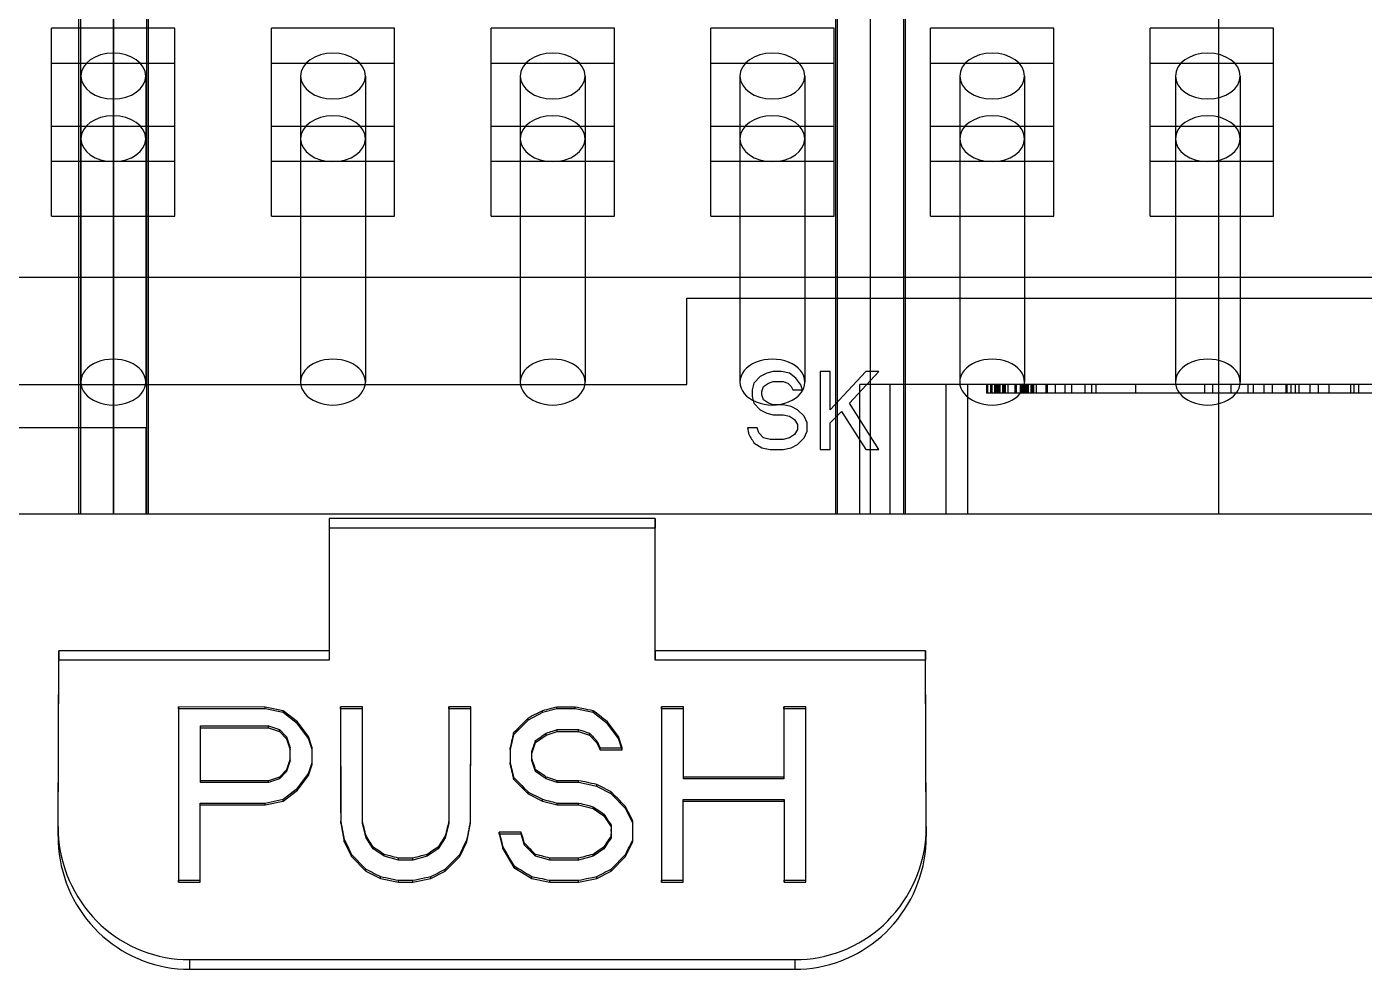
# Model space of a CAD drawing. Extents: x 0 to 290, y 0 to 931.
# Drawn here: x 176.74 to 207.66, y 676.88 to 698.67 of the extents above; entities that cross this region are included whole.
import ezdxf

# ---------------------------------------------------------------- set-up
doc = ezdxf.new("R2010")
doc.units = 0
doc.layers.add('-15N-THT. THIẾT BỊ ĐÓNG MỞ', color=40, linetype='CONTINUOUS')

# ---------------------------------------------------------------- blocks, each defined once
blk = doc.blocks.new('06 - N - SC VSD ATV630D55~D90N4')
at = {"layer": '-15N-THT. THIẾT BỊ ĐÓNG MỞ'}
for p, q in [((32.945, 221.7), (32.945, 238.7)), ((32.987, 221.7), (32.987, 238.7)), ((33.737, 238.7), (33.737, 221.7)), ((33.75, 221.7), (33.75, 238.7)), ((34.513, 221.7), (34.513, 238.7)), ((34.555, 221.7), (34.555, 238.7)), ((50.445, 221.7), (50.445, 238.7)), ((50.487, 221.7), (50.487, 238.7)), ((51.237, 238.7), (51.237, 221.7)), ((51.25, 221.7), (51.25, 238.7)), ((52.013, 238.7), (52.013, 221.7)), ((52.055, 221.7), (52.055, 238.7)), ((59.3, 221.7), (59.3, 238.7)), ((32.315, 228.592), (32.315, 232.941)), ((35.165, 232.941), (32.315, 232.941)), ((35.165, 228.592), (35.165, 232.941)), ((37.395, 228.592), (37.395, 232.941)), ((40.245, 232.941), (37.395, 232.941)), ((40.245, 228.592), (40.245, 232.941)), ((42.475, 228.592), (42.475, 232.941)), ((45.325, 232.941), (42.475, 232.941)), ((45.325, 228.592), (45.325, 232.941)), ((47.555, 228.592), (47.555, 232.941)), ((50.405, 232.941), (47.555, 232.941)), ((50.405, 228.592), (50.405, 232.941)), ((52.635, 228.592), (52.635, 232.941)), ((55.485, 232.941), (52.635, 232.941)), ((55.485, 228.592), (55.485, 232.941)), ((57.715, 228.592), (57.715, 232.941)), ((60.565, 232.941), (57.715, 232.941)), ((60.565, 228.592), (60.565, 232.941)), ((35.165, 232.128), (32.315, 232.128)), ((32.315, 232.128), (32.315, 232.128)), ((35.165, 232.128), (35.165, 232.128)), ((40.245, 232.128), (37.395, 232.128)), ((37.395, 232.128), (37.395, 232.128)), ((40.245, 232.128), (40.245, 232.128)), ((45.325, 232.128), (42.475, 232.128)), ((42.475, 232.128), (42.475, 232.128)), ((45.325, 232.128), (45.325, 232.128)), ((50.405, 232.128), (47.555, 232.128)), ((47.555, 232.128), (47.555, 232.128)), ((50.405, 232.128), (50.405, 232.128)), ((55.485, 232.128), (52.635, 232.128)), ((52.635, 232.128), (52.635, 232.128)), ((55.485, 232.128), (55.485, 232.128)), ((60.565, 232.128), (57.715, 232.128)), ((57.715, 232.128), (57.715, 232.128)), ((60.565, 232.128), (60.565, 232.128)), ((32.99, 231.835), (32.99, 224.757)), ((34.49, 231.835), (34.49, 224.757)), ((38.07, 231.835), (38.07, 224.757)), ((39.57, 231.835), (39.57, 224.757)), ((43.15, 231.835), (43.15, 224.757)), ((44.65, 231.835), (44.65, 224.757)), ((48.23, 231.835), (48.23, 224.757)), ((49.73, 231.835), (49.73, 224.757)), ((53.31, 231.835), (53.31, 224.757)), ((54.81, 231.835), (54.81, 224.757)), ((58.297, 231.835), (58.297, 224.757)), ((59.797, 231.835), (59.797, 224.757)), ((32.315, 230.678), (35.165, 230.678)), ((37.395, 230.678), (40.245, 230.678)), ((42.475, 230.678), (45.325, 230.678)), ((47.555, 230.678), (50.405, 230.678)), ((52.635, 230.678), (55.485, 230.678)), ((57.715, 230.678), (60.565, 230.678)), ((32.315, 229.865), (35.165, 229.865)), ((37.395, 229.865), (40.245, 229.865)), ((42.475, 229.865), (45.325, 229.865)), ((47.555, 229.865), (50.405, 229.865)), ((52.635, 229.865), (55.485, 229.865)), ((57.715, 229.865), (60.565, 229.865)), ((32.315, 228.592), (35.165, 228.592)), ((37.395, 228.592), (40.245, 228.592)), ((42.475, 228.592), (45.325, 228.592)), ((47.555, 228.592), (50.405, 228.592)), ((52.635, 228.592), (55.485, 228.592)), ((57.715, 228.592), (60.565, 228.592)), ((87.08, 227.178), (15.96, 227.178)), ((47, 226.7), (75, 226.7)), ((47, 224.7), (47, 226.7)), ((47, 226.7), (47, 226.7)), ((47, 226.2), (47, 226.2)), ((48.7, 224.885), (48.55, 224.732)), ((48.85, 224.962), (48.7, 224.885)), ((48.7, 224.885), (48.7, 224.885)), ((49, 225), (48.85, 224.962)), ((48.85, 224.962), (48.85, 224.962)), ((49, 225), (49, 225)), ((49.188, 225), (49, 225)), ((49.188, 225), (49.188, 225)), ((49.375, 224.962), (49.188, 225)), ((49.375, 224.962), (49.375, 224.962)), ((49.525, 224.847), (49.375, 224.962)), ((49.525, 224.847), (49.525, 224.847)), ((49.637, 224.694), (49.525, 224.847)), ((50.313, 225), (50.087, 225)), ((50.087, 225), (50.087, 225)), ((50.087, 225), (50.087, 223.2)), ((50.313, 225), (50.313, 225)), ((50.313, 224.119), (50.313, 225)), ((51.138, 225), (50.313, 224.119)), ((50.762, 224.272), (51.438, 225)), ((51.138, 225), (51.138, 225)), ((51.438, 225), (51.138, 225)), ((51.438, 225), (51.438, 225)), ((15.5, 224.7), (47, 224.7)), ((47, 224.7), (47, 224.7)), ((48.55, 224.732), (48.512, 224.579)), ((48.512, 224.579), (48.512, 224.579)), ((48.512, 224.579), (48.512, 224.426)), ((48.55, 224.732), (48.55, 224.732)), ((48.737, 224.54), (48.775, 224.655)), ((48.737, 224.54), (48.737, 224.54)), ((48.737, 224.464), (48.737, 224.54)), ((48.775, 224.655), (48.888, 224.732)), ((48.775, 224.655), (48.775, 224.655)), ((48.888, 224.732), (49, 224.77)), ((48.888, 224.732), (48.888, 224.732)), ((49, 224.77), (49.225, 224.77)), ((49, 224.77), (49, 224.77)), ((49.225, 224.77), (49.337, 224.732)), ((49.225, 224.77), (49.225, 224.77)), ((49.337, 224.732), (49.413, 224.655)), ((49.337, 224.732), (49.337, 224.732)), ((49.413, 224.655), (49.45, 224.579)), ((49.413, 224.655), (49.413, 224.655)), ((49.45, 224.579), (49.675, 224.579)), ((49.45, 224.579), (49.45, 224.579)), ((49.637, 224.694), (49.637, 224.694)), ((49.675, 224.579), (49.637, 224.694)), ((49.675, 224.579), (49.675, 224.579)), ((71, 224.7), (51, 224.7)), ((51, 221.7), (51, 224.7)), ((51.7, 221.7), (51.7, 224.7)), ((53, 221.7), (53, 224.7)), ((53, 224.7), (53, 224.7)), ((53.5, 224.7), (53.5, 224.7)), ((53.5, 221.7), (53.5, 224.7)), ((53.93, 224.7), (53.93, 224.5)), ((53.951, 224.7), (53.951, 224.5)), ((54.019, 224.7), (54.019, 224.7)), ((54.019, 224.7), (54.019, 224.5)), ((54.05, 224.7), (54.05, 224.5)), ((54.113, 224.7), (54.113, 224.5)), ((54.144, 224.7), (54.144, 224.5)), ((54.175, 224.7), (54.175, 224.5)), ((54.206, 224.7), (54.206, 224.7)), ((54.206, 224.7), (54.206, 224.5)), ((54.237, 224.7), (54.237, 224.5)), ((54.3, 224.7), (54.3, 224.5)), ((54.331, 224.7), (54.331, 224.5)), ((54.362, 224.7), (54.362, 224.5)), ((54.425, 224.7), (54.425, 224.5)), ((54.581, 224.7), (54.581, 224.5)), ((54.613, 224.7), (54.613, 224.5)), ((54.706, 224.7), (54.706, 224.5)), ((54.738, 224.7), (54.738, 224.5)), ((54.761, 224.7), (54.761, 224.5)), ((54.769, 224.7), (54.769, 224.5)), ((54.8, 224.7), (54.8, 224.5)), ((54.831, 224.7), (54.831, 224.5)), ((54.863, 224.7), (54.863, 224.5)), ((54.894, 224.7), (54.894, 224.7)), ((54.894, 224.7), (54.894, 224.5)), ((54.956, 224.7), (54.956, 224.5)), ((54.987, 224.7), (54.987, 224.5)), ((55, 224.7), (55, 224.7)), ((55, 224.7), (55, 224.5)), ((55.019, 224.7), (55.019, 224.5)), ((55.081, 224.7), (55.081, 224.7)), ((55.081, 224.7), (55.081, 224.5)), ((55.3, 224.7), (55.3, 224.5)), ((55.3, 224.7), (55.3, 224.7)), ((55.331, 224.7), (55.331, 224.7)), ((55.331, 224.7), (55.331, 224.5)), ((55.519, 224.7), (55.519, 224.7)), ((55.519, 224.7), (55.519, 224.5)), ((55.738, 224.7), (55.738, 224.5)), ((55.894, 224.7), (55.894, 224.5)), ((56.206, 224.7), (56.206, 224.5)), ((56.36, 224.7), (56.36, 224.5)), ((56.456, 224.7), (56.456, 224.5)), ((57.375, 224.7), (57.375, 224.7)), ((57.375, 224.7), (57.375, 224.5)), ((58.969, 224.7), (58.969, 224.7)), ((58.969, 224.7), (58.969, 224.5)), ((59.156, 224.7), (59.156, 224.7)), ((59.156, 224.7), (59.156, 224.5)), ((59.575, 224.7), (59.575, 224.7)), ((59.575, 224.7), (59.575, 224.5)), ((59.969, 224.7), (59.969, 224.7)), ((59.969, 224.7), (59.969, 224.5)), ((60.094, 224.7), (60.094, 224.7)), ((60.094, 224.7), (60.094, 224.5)), ((60.344, 224.7), (60.344, 224.5)), ((60.531, 224.7), (60.531, 224.5)), ((60.85, 224.7), (60.85, 224.5)), ((60.85, 224.7), (60.85, 224.7)), ((60.875, 224.7), (60.875, 224.5)), ((60.969, 224.7), (60.969, 224.5)), ((61.063, 224.7), (61.063, 224.5)), ((61.15, 224.7), (61.15, 224.5)), ((61.15, 224.7), (61.15, 224.7)), ((61.406, 224.7), (61.406, 224.5)), ((61.594, 224.7), (61.594, 224.5)), ((61.844, 224.7), (61.844, 224.7)), ((61.844, 224.7), (61.844, 224.5)), ((62.344, 224.7), (62.344, 224.7)), ((62.344, 224.7), (62.344, 224.5)), ((62.425, 224.7), (62.425, 224.7)), ((62.425, 224.7), (62.425, 224.5)), ((62.531, 224.7), (62.531, 224.7)), ((62.531, 224.7), (62.531, 224.5)), ((48.512, 224.426), (48.55, 224.272)), ((48.512, 224.426), (48.512, 224.426)), ((48.55, 224.272), (48.7, 224.119)), ((48.55, 224.272), (48.55, 224.272)), ((48.737, 224.464), (48.737, 224.464)), ((48.775, 224.349), (48.737, 224.464)), ((48.775, 224.349), (48.775, 224.349)), ((48.888, 224.272), (48.775, 224.349)), ((48.888, 224.272), (48.888, 224.272)), ((49, 224.234), (48.888, 224.272)), ((49, 224.234), (49, 224.234)), ((49.225, 224.234), (49, 224.234)), ((49.225, 224.234), (49.225, 224.234)), ((49.413, 224.196), (49.225, 224.234)), ((49.413, 224.196), (49.413, 224.196)), ((49.562, 224.119), (49.413, 224.196)), ((50.762, 224.272), (50.762, 224.272)), ((51.438, 223.2), (50.762, 224.272)), ((67, 224.5), (53.93, 224.5)), ((54.019, 224.5), (54.019, 224.5)), ((54.206, 224.5), (54.206, 224.5)), ((54.894, 224.5), (54.894, 224.5)), ((55, 224.5), (55, 224.5)), ((55.081, 224.5), (55.081, 224.5)), ((55.3, 224.5), (55.3, 224.5)), ((55.331, 224.5), (55.331, 224.5)), ((55.519, 224.5), (55.519, 224.5)), ((57.375, 224.5), (57.375, 224.5)), ((58.969, 224.5), (58.969, 224.5)), ((59.156, 224.5), (59.156, 224.5)), ((59.575, 224.5), (59.575, 224.5)), ((59.969, 224.5), (59.969, 224.5)), ((60.094, 224.5), (60.094, 224.5)), ((60.85, 224.5), (60.85, 224.5)), ((61.15, 224.5), (61.15, 224.5)), ((61.844, 224.5), (61.844, 224.5)), ((62.344, 224.5), (62.344, 224.5)), ((62.425, 224.5), (62.425, 224.5)), ((62.531, 224.5), (62.531, 224.5)), ((48.7, 224.119), (48.85, 224.043)), ((48.7, 224.119), (48.7, 224.119)), ((48.85, 224.043), (49, 224.004)), ((48.85, 224.043), (48.85, 224.043)), ((49, 224.004), (49.225, 224.004)), ((49, 224.004), (49, 224.004)), ((49.225, 224.004), (49.375, 223.966)), ((49.225, 224.004), (49.225, 224.004)), ((49.375, 223.966), (49.488, 223.889)), ((49.375, 223.966), (49.375, 223.966)), ((49.488, 223.889), (49.562, 223.774)), ((49.488, 223.889), (49.488, 223.889)), ((49.562, 224.119), (49.562, 224.119)), ((49.713, 223.966), (49.562, 224.119)), ((49.713, 223.966), (49.713, 223.966)), ((49.787, 223.813), (49.713, 223.966)), ((50.313, 224.119), (50.313, 224.119)), ((50.313, 223.813), (50.575, 224.081)), ((50.575, 224.081), (51.138, 223.2)), ((50.575, 224.081), (50.575, 224.081)), ((34.5, 223.7), (23.5, 223.7)), ((34.5, 221.7), (34.5, 223.7)), ((34.5, 223.7), (34.5, 223.7)), ((48.406, 223.698), (48.411, 223.678)), ((48.406, 223.698), (48.406, 223.698)), ((48.625, 223.698), (48.406, 223.698)), ((48.411, 223.678), (48.414, 223.657)), ((48.414, 223.657), (48.418, 223.636)), ((48.418, 223.636), (48.421, 223.614)), ((48.421, 223.614), (48.424, 223.593)), ((48.424, 223.593), (48.428, 223.572)), ((48.625, 223.698), (48.625, 223.698)), ((48.662, 223.583), (48.625, 223.698)), ((48.662, 223.583), (48.662, 223.583)), ((48.775, 223.468), (48.662, 223.583)), ((49.562, 223.66), (49.488, 223.545)), ((49.562, 223.774), (49.562, 223.66)), ((49.562, 223.774), (49.562, 223.774)), ((49.562, 223.66), (49.562, 223.66)), ((49.713, 223.468), (49.787, 223.621)), ((49.787, 223.813), (49.787, 223.813)), ((49.787, 223.621), (49.787, 223.813)), ((49.787, 223.621), (49.787, 223.621)), ((50.313, 223.813), (50.313, 223.813)), ((50.313, 223.2), (50.313, 223.813)), ((48.428, 223.572), (48.432, 223.553)), ((48.432, 223.553), (48.449, 223.523)), ((48.432, 223.553), (48.432, 223.553)), ((48.449, 223.523), (48.466, 223.495)), ((48.466, 223.495), (48.483, 223.467)), ((48.483, 223.467), (48.499, 223.439)), ((48.499, 223.439), (48.516, 223.411)), ((48.516, 223.411), (48.533, 223.382)), ((48.533, 223.382), (48.55, 223.353)), ((48.55, 223.353), (48.737, 223.238)), ((48.55, 223.353), (48.55, 223.353)), ((48.775, 223.468), (48.775, 223.468)), ((48.925, 223.43), (48.775, 223.468)), ((48.925, 223.43), (48.925, 223.43)), ((49.225, 223.43), (48.925, 223.43)), ((49.375, 223.468), (49.225, 223.43)), ((49.225, 223.43), (49.225, 223.43)), ((49.488, 223.545), (49.375, 223.468)), ((49.375, 223.468), (49.375, 223.468)), ((49.413, 223.238), (49.562, 223.315)), ((49.488, 223.545), (49.488, 223.545)), ((49.562, 223.315), (49.713, 223.468)), ((49.562, 223.315), (49.562, 223.315)), ((49.713, 223.468), (49.713, 223.468)), ((48.737, 223.238), (48.925, 223.2)), ((48.737, 223.238), (48.737, 223.238)), ((48.925, 223.2), (49.225, 223.2)), ((48.925, 223.2), (48.925, 223.2)), ((49.225, 223.2), (49.413, 223.238)), ((49.225, 223.2), (49.225, 223.2)), ((49.413, 223.238), (49.413, 223.238)), ((50.087, 223.2), (50.313, 223.2)), ((50.087, 223.2), (50.087, 223.2)), ((50.313, 223.2), (50.313, 223.2)), ((51.138, 223.2), (51.438, 223.2)), ((51.138, 223.2), (51.138, 223.2)), ((51.438, 223.2), (51.438, 223.2)), ((122.5, 221.7), (12.5, 221.7)), ((34.5, 221.7), (34.5, 221.7)), ((38.734, 221.6), (38.73, 218.547)), ((38.734, 221.6), (38.734, 221.377)), ((46.266, 221.6), (38.734, 221.6)), ((46.266, 221.6), (46.266, 221.377)), ((46.27, 218.547), (46.266, 221.6)), ((53, 221.7), (53, 221.7)), ((53.5, 221.7), (53.5, 221.7)), ((59.3, 221.7), (59.3, 221.7)), ((38.734, 221.377), (38.73, 218.324)), ((46.266, 221.377), (38.734, 221.377)), ((46.27, 218.324), (46.266, 221.377)), ((32.464, 214.481), (32.479, 218.547)), ((32.464, 214.258), (32.479, 218.324)), ((38.73, 218.547), (32.479, 218.547)), ((32.479, 218.547), (32.479, 218.324)), ((38.73, 218.324), (32.479, 218.324)), ((38.73, 218.547), (38.73, 218.324)), ((52.521, 218.547), (46.27, 218.547)), ((46.27, 218.547), (46.27, 218.324)), ((52.521, 218.324), (46.27, 218.324)), ((52.536, 214.481), (52.521, 218.547)), ((52.521, 218.547), (52.521, 218.324)), ((52.536, 214.258), (52.521, 218.324)), ((37.251, 217.244), (35.245, 217.245)), ((35.245, 217.245), (35.249, 213.239)), ((35.245, 217.201), (35.245, 217.245)), ((37.251, 217.2), (35.245, 217.201)), ((35.245, 217.201), (35.249, 213.195)), ((37.669, 217.159), (37.251, 217.244)), ((37.251, 217.2), (37.251, 217.244)), ((37.669, 217.114), (37.251, 217.2)), ((38.003, 216.902), (37.669, 217.159)), ((37.669, 217.114), (37.669, 217.159)), ((38.003, 216.858), (37.669, 217.114)), ((39.505, 217.245), (38.995, 217.245)), ((38.995, 217.245), (38.995, 216.868)), ((38.995, 217.201), (38.995, 217.245)), ((39.505, 217.201), (38.995, 217.201)), ((38.995, 217.201), (38.998, 214.56)), ((39.502, 214.553), (39.505, 217.201)), ((39.504, 216.489), (39.505, 217.245)), ((39.505, 217.201), (39.505, 217.245)), ((42.005, 217.245), (41.495, 217.245)), ((41.495, 217.201), (41.495, 217.245)), ((41.495, 217.245), (41.498, 214.598)), ((42.005, 217.201), (41.495, 217.201)), ((41.495, 217.201), (41.498, 214.553)), ((42.002, 214.604), (42.005, 217.245)), ((42.002, 214.56), (42.005, 217.201)), ((42.005, 217.201), (42.005, 217.245)), ((43.665, 217.114), (43.33, 216.943)), ((43.522, 217.086), (43.474, 217.061)), ((43.569, 217.11), (43.522, 217.086)), ((43.617, 217.134), (43.569, 217.11)), ((43.665, 217.159), (43.617, 217.134)), ((43.999, 217.2), (43.665, 217.114)), ((43.713, 217.171), (43.665, 217.159)), ((43.665, 217.114), (43.665, 217.159)), ((43.76, 217.183), (43.713, 217.171)), ((43.808, 217.196), (43.76, 217.183)), ((43.856, 217.208), (43.808, 217.196)), ((43.904, 217.22), (43.856, 217.208)), ((43.952, 217.232), (43.904, 217.22)), ((43.999, 217.244), (43.952, 217.232)), ((44.238, 217.244), (43.999, 217.244)), ((43.999, 217.2), (43.999, 217.244)), ((44.417, 217.2), (43.999, 217.2)), ((44.298, 217.244), (44.238, 217.244)), ((44.417, 217.244), (44.298, 217.244)), ((44.477, 217.232), (44.417, 217.244)), ((44.417, 217.2), (44.417, 217.244)), ((44.836, 217.114), (44.417, 217.2)), ((44.537, 217.22), (44.477, 217.232)), ((44.656, 217.195), (44.537, 217.22)), ((44.716, 217.183), (44.656, 217.195)), ((44.776, 217.171), (44.716, 217.183)), ((44.836, 217.159), (44.776, 217.171)), ((44.883, 217.122), (44.836, 217.159)), ((44.836, 217.114), (44.836, 217.159)), ((45.17, 216.858), (44.836, 217.114)), ((44.979, 217.049), (44.883, 217.122)), ((46.922, 217.245), (46.412, 217.245)), ((46.412, 217.245), (46.412, 216.673)), ((46.412, 217.201), (46.412, 217.245)), ((46.922, 217.201), (46.412, 217.201)), ((46.412, 217.201), (46.415, 213.195)), ((46.921, 215.582), (46.922, 217.201)), ((46.922, 217.014), (46.922, 217.245)), ((46.922, 217.201), (46.922, 217.245)), ((49.755, 217.245), (49.245, 217.245)), ((49.245, 217.245), (49.245, 217.014)), ((49.245, 217.201), (49.245, 217.245)), ((49.755, 217.201), (49.245, 217.201)), ((49.245, 217.201), (49.246, 215.582)), ((49.751, 213.195), (49.755, 217.201)), ((49.754, 216.673), (49.755, 217.245)), ((49.755, 217.201), (49.755, 217.245)), ((35.754, 215.541), (35.755, 216.809)), ((35.755, 216.809), (37.333, 216.809)), ((35.755, 216.764), (35.755, 216.809)), ((37.333, 216.809), (37.581, 216.725)), ((37.333, 216.765), (37.333, 216.809)), ((38.254, 216.561), (38.003, 216.902)), ((38.003, 216.858), (38.003, 216.902)), ((38.254, 216.517), (38.003, 216.858)), ((38.995, 216.868), (38.997, 214.981)), ((43.33, 216.943), (42.996, 216.602)), ((43.139, 216.792), (43.091, 216.744)), ((43.187, 216.841), (43.139, 216.792)), ((43.235, 216.89), (43.187, 216.841)), ((43.283, 216.939), (43.235, 216.89)), ((43.33, 216.988), (43.283, 216.939)), ((43.378, 217.012), (43.33, 216.988)), ((43.33, 216.943), (43.33, 216.988)), ((43.426, 217.037), (43.378, 217.012)), ((43.474, 217.061), (43.426, 217.037)), ((45.027, 217.012), (44.979, 217.049)), ((45.075, 216.975), (45.027, 217.012)), ((45.122, 216.939), (45.075, 216.975)), ((45.17, 216.902), (45.122, 216.939)), ((45.421, 216.561), (45.17, 216.902)), ((45.17, 216.858), (45.17, 216.902)), ((45.421, 216.517), (45.17, 216.858)), ((46.921, 216.551), (46.922, 216.783)), ((46.922, 216.783), (46.922, 217.014)), ((49.245, 217.014), (49.245, 216.783)), ((49.245, 216.783), (49.245, 216.551)), ((35.754, 215.496), (35.755, 216.764)), ((35.755, 216.764), (37.333, 216.765)), ((37.333, 216.765), (37.581, 216.68)), ((37.581, 216.725), (37.746, 216.556)), ((37.581, 216.68), (37.581, 216.725)), ((37.581, 216.68), (37.746, 216.512)), ((37.746, 216.556), (37.829, 216.303)), ((37.746, 216.512), (37.746, 216.556)), ((37.746, 216.512), (37.829, 216.258)), ((38.254, 216.517), (38.254, 216.561)), ((38.337, 216.304), (38.254, 216.561)), ((38.337, 216.259), (38.254, 216.517)), ((39.504, 216.111), (39.504, 216.489)), ((42.996, 216.602), (42.913, 216.26)), ((42.96, 216.5), (42.948, 216.451)), ((42.972, 216.548), (42.96, 216.5)), ((42.996, 216.646), (42.972, 216.548)), ((43.044, 216.695), (42.996, 216.646)), ((42.996, 216.602), (42.996, 216.646)), ((43.091, 216.744), (43.044, 216.695)), ((43.492, 216.434), (43.504, 216.471)), ((43.504, 216.426), (43.752, 216.595)), ((43.504, 216.471), (43.539, 216.495)), ((43.504, 216.426), (43.504, 216.471)), ((43.539, 216.495), (43.575, 216.519)), ((43.575, 216.519), (43.61, 216.543)), ((43.61, 216.543), (43.646, 216.567)), ((43.646, 216.567), (43.681, 216.591)), ((43.681, 216.591), (43.717, 216.615)), ((43.717, 216.615), (43.752, 216.639)), ((43.752, 216.595), (44.001, 216.68)), ((43.752, 216.639), (43.788, 216.652)), ((43.752, 216.595), (43.752, 216.639)), ((43.788, 216.652), (43.823, 216.664)), ((43.823, 216.664), (43.859, 216.676)), ((43.859, 216.676), (43.894, 216.688)), ((43.894, 216.688), (43.965, 216.712)), ((43.965, 216.712), (44.001, 216.724)), ((44.001, 216.724), (44.499, 216.724)), ((44.001, 216.68), (44.001, 216.724)), ((44.001, 216.68), (44.499, 216.68)), ((44.499, 216.724), (44.535, 216.712)), ((44.499, 216.68), (44.499, 216.724)), ((44.499, 216.68), (44.748, 216.595)), ((44.535, 216.712), (44.57, 216.7)), ((44.57, 216.7), (44.641, 216.676)), ((44.641, 216.676), (44.677, 216.664)), ((44.677, 216.664), (44.748, 216.64)), ((44.748, 216.64), (44.771, 216.616)), ((44.748, 216.595), (44.748, 216.64)), ((44.748, 216.595), (44.913, 216.427)), ((44.771, 216.616), (44.795, 216.591)), ((44.795, 216.591), (44.819, 216.567)), ((44.819, 216.567), (44.842, 216.543)), ((44.842, 216.543), (44.866, 216.519)), ((44.866, 216.519), (44.889, 216.495)), ((44.889, 216.495), (44.913, 216.471)), ((44.913, 216.471), (44.937, 216.422)), ((44.913, 216.427), (44.913, 216.471)), ((45.506, 216.3), (45.421, 216.561)), ((45.421, 216.517), (45.421, 216.561)), ((45.506, 216.255), (45.421, 216.517)), ((46.412, 216.673), (46.413, 215.528)), ((46.921, 216.32), (46.921, 216.551)), ((49.245, 216.551), (49.245, 216.32)), ((49.754, 216.101), (49.754, 216.673)), ((37.829, 216.004), (37.829, 216.303)), ((38.337, 216.259), (38.337, 216.304)), ((38.337, 215.963), (38.337, 216.304)), ((38.337, 215.918), (38.337, 216.259)), ((42.936, 216.402), (42.913, 216.304)), ((42.913, 216.304), (42.913, 216.256)), ((42.913, 216.26), (42.913, 216.304)), ((42.913, 216.26), (42.913, 216.211)), ((42.913, 216.256), (42.913, 216.207)), ((42.913, 216.211), (42.913, 216.162)), ((42.913, 216.207), (42.913, 216.158)), ((42.913, 216.162), (42.913, 216.113)), ((42.913, 216.158), (42.913, 216.109)), ((42.948, 216.451), (42.936, 216.402)), ((43.42, 216.145), (43.421, 216.17)), ((43.421, 216.173), (43.504, 216.426)), ((43.421, 216.218), (43.444, 216.29)), ((43.421, 216.194), (43.421, 216.218)), ((43.421, 216.173), (43.421, 216.218)), ((43.421, 216.17), (43.421, 216.194)), ((43.421, 216.149), (43.421, 216.173)), ((43.444, 216.29), (43.456, 216.326)), ((43.456, 216.326), (43.48, 216.398)), ((43.48, 216.398), (43.492, 216.434)), ((44.913, 216.427), (44.937, 216.378)), ((44.937, 216.422), (44.949, 216.398)), ((44.937, 216.378), (44.949, 216.353)), ((44.949, 216.398), (44.961, 216.373)), ((44.949, 216.353), (44.961, 216.329)), ((44.961, 216.373), (44.973, 216.349)), ((44.961, 216.329), (44.973, 216.304)), ((44.973, 216.349), (44.997, 216.3)), ((44.973, 216.304), (44.985, 216.28)), ((44.985, 216.28), (44.997, 216.255)), ((44.997, 216.3), (45.506, 216.3)), ((44.997, 216.255), (44.997, 216.3)), ((44.997, 216.255), (45.506, 216.255)), ((45.506, 216.255), (45.506, 216.3)), ((46.921, 216.089), (46.921, 216.32)), ((49.245, 216.32), (49.246, 216.089)), ((37.83, 216.048), (37.747, 215.795)), ((37.83, 216.004), (37.747, 215.75)), ((38.253, 215.706), (38.337, 215.963)), ((38.253, 215.661), (38.337, 215.918)), ((38.337, 215.918), (38.337, 215.963)), ((39.503, 215.354), (39.504, 216.111)), ((42.913, 216.113), (42.913, 216.065)), ((42.913, 216.109), (42.913, 216.06)), ((42.913, 216.065), (42.913, 216.016)), ((42.913, 216.06), (42.913, 216.011)), ((42.913, 216.016), (42.913, 215.967)), ((42.913, 216.011), (42.913, 215.963)), ((42.913, 215.967), (42.913, 215.918)), ((42.913, 215.963), (42.925, 215.914)), ((42.913, 215.918), (42.913, 215.963)), ((42.913, 215.918), (42.925, 215.869)), ((42.925, 215.914), (42.937, 215.865)), ((42.925, 215.869), (42.937, 215.821)), ((42.937, 215.865), (42.949, 215.816)), ((43.42, 216.097), (43.42, 216.145)), ((43.42, 216.101), (43.421, 216.125)), ((43.42, 216.076), (43.42, 216.101)), ((43.42, 216.072), (43.42, 216.097)), ((43.42, 216.052), (43.42, 216.076)), ((43.42, 216.048), (43.42, 216.072)), ((43.42, 216.028), (43.42, 216.052)), ((43.432, 216.012), (43.42, 216.048)), ((43.42, 216.004), (43.42, 216.048)), ((43.42, 216.004), (43.42, 216.028)), ((43.503, 215.751), (43.42, 216.004)), ((43.421, 216.125), (43.421, 216.149)), ((43.444, 215.976), (43.432, 216.012)), ((43.456, 215.94), (43.444, 215.976)), ((43.468, 215.904), (43.456, 215.94)), ((43.491, 215.831), (43.468, 215.904)), ((46.921, 215.626), (46.921, 216.089)), ((49.246, 216.089), (49.246, 215.857)), ((49.246, 215.857), (49.246, 215.626)), ((49.753, 215.528), (49.754, 216.101)), ((37.333, 215.541), (35.754, 215.541)), ((35.754, 215.496), (35.754, 215.541)), ((37.582, 215.626), (37.333, 215.541)), ((37.582, 215.581), (37.333, 215.496)), ((37.333, 215.496), (37.333, 215.541)), ((37.747, 215.795), (37.582, 215.626)), ((37.747, 215.75), (37.582, 215.581)), ((37.582, 215.581), (37.582, 215.626)), ((37.747, 215.75), (37.747, 215.795)), ((38.002, 215.366), (38.253, 215.706)), ((38.002, 215.321), (38.253, 215.661)), ((38.253, 215.661), (38.253, 215.706)), ((42.937, 215.821), (42.949, 215.772)), ((42.949, 215.816), (42.961, 215.767)), ((42.949, 215.772), (42.961, 215.723)), ((42.961, 215.767), (42.973, 215.719)), ((42.961, 215.723), (42.973, 215.674)), ((42.973, 215.719), (42.985, 215.67)), ((42.973, 215.674), (42.985, 215.625)), ((42.985, 215.67), (42.997, 215.621)), ((42.985, 215.625), (42.997, 215.576)), ((42.997, 215.621), (43.045, 215.572)), ((42.997, 215.576), (42.997, 215.621)), ((42.997, 215.576), (43.332, 215.236)), ((43.045, 215.572), (43.14, 215.475)), ((43.503, 215.795), (43.491, 215.831)), ((43.538, 215.771), (43.503, 215.795)), ((43.503, 215.751), (43.503, 215.795)), ((43.751, 215.581), (43.503, 215.751)), ((43.574, 215.747), (43.538, 215.771)), ((43.609, 215.723), (43.574, 215.747)), ((43.68, 215.674), (43.609, 215.723)), ((43.716, 215.65), (43.68, 215.674)), ((43.751, 215.626), (43.716, 215.65)), ((43.787, 215.614), (43.751, 215.626)), ((43.751, 215.581), (43.751, 215.626)), ((44.001, 215.496), (43.751, 215.581)), ((43.823, 215.601), (43.787, 215.614)), ((43.858, 215.589), (43.823, 215.601)), ((43.894, 215.577), (43.858, 215.589)), ((43.965, 215.553), (43.894, 215.577)), ((44.001, 215.541), (43.965, 215.553)), ((44.215, 215.541), (44.001, 215.541)), ((44.001, 215.496), (44.001, 215.541)), ((44.286, 215.54), (44.215, 215.541)), ((44.358, 215.54), (44.286, 215.54)), ((44.5, 215.54), (44.358, 215.54)), ((44.56, 215.528), (44.5, 215.54)), ((44.5, 215.496), (44.5, 215.54)), ((49.246, 215.626), (46.921, 215.626)), ((46.921, 215.582), (46.921, 215.626)), ((49.246, 215.582), (46.921, 215.582)), ((49.246, 215.582), (49.246, 215.626)), ((37.333, 215.496), (35.754, 215.496)), ((37.668, 215.11), (38.002, 215.366)), ((37.668, 215.066), (38.002, 215.321)), ((38.002, 215.321), (38.002, 215.366)), ((39.503, 214.976), (39.503, 215.354)), ((43.14, 215.475), (43.188, 215.426)), ((43.188, 215.426), (43.236, 215.378)), ((43.236, 215.378), (43.332, 215.281)), ((43.332, 215.281), (43.379, 215.256)), ((43.332, 215.236), (43.332, 215.281)), ((43.332, 215.236), (43.666, 215.065)), ((43.379, 215.256), (43.427, 215.232)), ((43.427, 215.232), (43.523, 215.183)), ((44.5, 215.496), (44.001, 215.496)), ((44.918, 215.41), (44.5, 215.496)), ((44.679, 215.504), (44.56, 215.528)), ((44.739, 215.491), (44.679, 215.504)), ((44.798, 215.479), (44.739, 215.491)), ((44.858, 215.467), (44.798, 215.479)), ((44.918, 215.455), (44.858, 215.467)), ((44.965, 215.43), (44.918, 215.455)), ((44.918, 215.41), (44.918, 215.455)), ((45.252, 215.239), (44.918, 215.41)), ((45.013, 215.406), (44.965, 215.43)), ((45.061, 215.381), (45.013, 215.406)), ((45.156, 215.333), (45.061, 215.381)), ((45.204, 215.308), (45.156, 215.333)), ((45.252, 215.284), (45.204, 215.308)), ((45.347, 215.186), (45.252, 215.284)), ((45.252, 215.239), (45.252, 215.284)), ((45.585, 214.899), (45.252, 215.239)), ((46.413, 215.528), (46.414, 214.956)), ((49.753, 214.956), (49.753, 215.528)), ((35.751, 213.239), (35.752, 215.024)), ((35.751, 213.195), (35.752, 214.98)), ((35.752, 215.024), (37.25, 215.025)), ((35.752, 214.98), (35.752, 215.024)), ((35.752, 214.98), (37.25, 214.98)), ((37.25, 215.025), (37.668, 215.11)), ((37.25, 214.98), (37.668, 215.066)), ((37.25, 214.98), (37.25, 215.025)), ((37.668, 215.066), (37.668, 215.11)), ((38.997, 214.981), (38.998, 214.604)), ((39.502, 214.598), (39.503, 214.976)), ((43.523, 215.183), (43.57, 215.159)), ((43.57, 215.159), (43.618, 215.134)), ((43.618, 215.134), (43.666, 215.11)), ((43.666, 215.11), (43.713, 215.098)), ((43.666, 215.065), (43.666, 215.11)), ((43.666, 215.065), (44, 214.98)), ((43.713, 215.098), (43.761, 215.086)), ((43.761, 215.086), (43.809, 215.073)), ((43.809, 215.073), (43.857, 215.061)), ((43.857, 215.061), (43.904, 215.049)), ((43.904, 215.049), (43.952, 215.037)), ((43.952, 215.037), (44, 215.025)), ((44, 215.025), (44.143, 215.025)), ((44, 214.98), (44, 215.025)), ((44, 214.98), (44.5, 214.98)), ((44.143, 215.025), (44.214, 215.024)), ((44.214, 215.024), (44.428, 215.024)), ((44.428, 215.024), (44.5, 215.024)), ((44.5, 215.024), (44.547, 215.012)), ((44.5, 214.98), (44.5, 215.024)), ((44.5, 214.98), (44.832, 214.895)), ((44.547, 215.012), (44.595, 215)), ((44.595, 215), (44.642, 214.988)), ((44.642, 214.988), (44.737, 214.964)), ((44.737, 214.964), (44.785, 214.951)), ((44.785, 214.951), (44.832, 214.939)), ((44.832, 214.939), (44.868, 214.915)), ((44.832, 214.895), (44.832, 214.939)), ((45.395, 215.138), (45.347, 215.186)), ((45.442, 215.089), (45.395, 215.138)), ((45.49, 215.04), (45.442, 215.089)), ((45.585, 214.943), (45.49, 215.04)), ((45.633, 214.846), (45.585, 214.943)), ((45.585, 214.899), (45.585, 214.943)), ((46.414, 214.956), (46.415, 213.239)), ((46.918, 213.239), (46.919, 215.109)), ((46.918, 213.195), (46.919, 215.065)), ((46.919, 215.109), (49.248, 215.109)), ((46.919, 215.065), (46.919, 215.109)), ((46.919, 215.065), (49.248, 215.065)), ((49.248, 215.065), (49.248, 215.109)), ((49.248, 215.109), (49.249, 213.239)), ((49.248, 215.065), (49.249, 213.195)), ((49.751, 213.239), (49.753, 214.956)), ((44.832, 214.895), (45.082, 214.725)), ((44.868, 214.915), (44.904, 214.891)), ((44.904, 214.891), (45.011, 214.818)), ((45.011, 214.818), (45.046, 214.794)), ((45.046, 214.794), (45.082, 214.77)), ((45.082, 214.77), (45.106, 214.733)), ((45.082, 214.725), (45.082, 214.77)), ((45.082, 214.725), (45.248, 214.471)), ((45.106, 214.733), (45.129, 214.697)), ((45.129, 214.697), (45.153, 214.661)), ((45.153, 214.661), (45.177, 214.624)), ((45.177, 214.624), (45.201, 214.588)), ((45.752, 214.559), (45.585, 214.899)), ((45.657, 214.797), (45.633, 214.846)), ((45.68, 214.749), (45.657, 214.797)), ((45.752, 214.603), (45.68, 214.749)), ((32.464, 214.481), (32.464, 214.48)), ((32.464, 214.481), (32.464, 214.258)), ((32.464, 214.48), (32.464, 214.478)), ((32.464, 214.478), (32.464, 214.476)), ((32.464, 214.476), (32.464, 214.475)), ((32.464, 214.475), (32.464, 214.251)), ((32.464, 214.473), (32.467, 214.33)), ((32.467, 214.33), (32.477, 214.188)), ((38.998, 214.604), (39.01, 214.543)), ((38.998, 214.56), (38.998, 214.604)), ((38.998, 214.56), (39.082, 214.13)), ((39.01, 214.543), (39.022, 214.481)), ((39.022, 214.481), (39.034, 214.42)), ((39.034, 214.42), (39.046, 214.358)), ((39.046, 214.358), (39.058, 214.297)), ((39.526, 214.502), (39.502, 214.598)), ((39.502, 214.553), (39.502, 214.598)), ((39.585, 214.217), (39.502, 214.553)), ((39.538, 214.454), (39.526, 214.502)), ((39.561, 214.358), (39.538, 214.454)), ((39.573, 214.31), (39.561, 214.358)), ((39.585, 214.262), (39.573, 214.31)), ((41.498, 214.553), (41.415, 214.217)), ((41.427, 214.31), (41.415, 214.262)), ((41.439, 214.358), (41.427, 214.31)), ((41.462, 214.454), (41.439, 214.358)), ((41.474, 214.502), (41.462, 214.454)), ((41.498, 214.598), (41.474, 214.502)), ((41.498, 214.553), (41.498, 214.598)), ((41.918, 214.13), (42.002, 214.56)), ((41.942, 214.297), (41.954, 214.358)), ((41.954, 214.358), (41.966, 214.42)), ((41.966, 214.42), (41.978, 214.481)), ((41.978, 214.481), (41.99, 214.543)), ((41.99, 214.543), (42.002, 214.604)), ((42.002, 214.56), (42.002, 214.604)), ((42.88, 214.347), (42.664, 214.347)), ((42.664, 214.347), (42.688, 214.249)), ((42.664, 214.302), (42.664, 214.347)), ((43.168, 214.302), (42.664, 214.302)), ((42.664, 214.302), (42.749, 213.962)), ((42.952, 214.347), (42.88, 214.347)), ((43.168, 214.347), (42.952, 214.347)), ((43.18, 214.31), (43.168, 214.347)), ((43.168, 214.302), (43.168, 214.347)), ((43.251, 214.047), (43.168, 214.302)), ((43.192, 214.274), (43.18, 214.31)), ((45.201, 214.588), (45.225, 214.552)), ((45.225, 214.552), (45.248, 214.516)), ((45.248, 214.516), (45.248, 214.482)), ((45.248, 214.471), (45.248, 214.516)), ((45.248, 214.482), (45.248, 214.448)), ((45.248, 214.471), (45.248, 214.437)), ((45.248, 214.448), (45.248, 214.414)), ((45.248, 214.437), (45.248, 214.403)), ((45.248, 214.377), (45.248, 214.422)), ((45.248, 214.414), (45.248, 214.38)), ((45.248, 214.403), (45.248, 214.369)), ((45.248, 214.38), (45.248, 214.345)), ((45.248, 214.369), (45.248, 214.335)), ((45.248, 214.345), (45.248, 214.311)), ((45.248, 214.335), (45.248, 214.301)), ((45.248, 214.311), (45.248, 214.303)), ((45.248, 214.267), (45.248, 214.311)), ((45.248, 214.303), (45.248, 214.295)), ((45.248, 214.301), (45.248, 214.267)), ((45.751, 214.13), (45.752, 214.559)), ((45.751, 214.174), (45.752, 214.358)), ((45.752, 214.419), (45.752, 214.603)), ((45.752, 214.559), (45.752, 214.603)), ((45.752, 214.358), (45.752, 214.419)), ((52.524, 214.189), (52.533, 214.33)), ((52.533, 214.33), (52.536, 214.473)), ((52.536, 214.48), (52.536, 214.481)), ((52.536, 214.481), (52.536, 214.258)), ((52.536, 214.478), (52.536, 214.48)), ((52.536, 214.476), (52.536, 214.478)), ((52.536, 214.475), (52.536, 214.476)), ((52.536, 214.475), (52.536, 214.251)), ((32.464, 214.258), (32.467, 214.119)), ((32.467, 214.119), (32.475, 213.981)), ((32.477, 214.188), (32.492, 214.048)), ((32.492, 214.048), (32.515, 213.908)), ((39.058, 214.297), (39.07, 214.236)), ((39.07, 214.236), (39.082, 214.174)), ((39.082, 214.174), (39.106, 214.126)), ((39.082, 214.13), (39.082, 214.174)), ((39.082, 214.13), (39.249, 213.79)), ((39.106, 214.126), (39.13, 214.077)), ((39.13, 214.077), (39.225, 213.883)), ((39.632, 214.189), (39.585, 214.262)), ((39.585, 214.217), (39.585, 214.262)), ((39.751, 213.962), (39.585, 214.217)), ((39.656, 214.152), (39.632, 214.189)), ((39.68, 214.116), (39.656, 214.152)), ((39.703, 214.079), (39.68, 214.116)), ((39.727, 214.043), (39.703, 214.079)), ((39.751, 214.007), (39.727, 214.043)), ((39.822, 213.958), (39.751, 214.007)), ((39.751, 213.962), (39.751, 214.007)), ((41.249, 214.007), (41.178, 213.958)), ((41.415, 214.217), (41.249, 213.962)), ((41.273, 214.043), (41.249, 214.007)), ((41.249, 213.962), (41.249, 214.007)), ((41.297, 214.079), (41.273, 214.043)), ((41.32, 214.116), (41.297, 214.079)), ((41.344, 214.152), (41.32, 214.116)), ((41.368, 214.189), (41.344, 214.152)), ((41.415, 214.262), (41.368, 214.189)), ((41.415, 214.217), (41.415, 214.262)), ((41.751, 213.79), (41.918, 214.13)), ((41.775, 213.883), (41.87, 214.077)), ((41.87, 214.077), (41.894, 214.126)), ((41.894, 214.126), (41.918, 214.174)), ((41.918, 214.174), (41.93, 214.236)), ((41.918, 214.13), (41.918, 214.174)), ((41.93, 214.236), (41.942, 214.297)), ((42.688, 214.249), (42.701, 214.201)), ((42.701, 214.201), (42.749, 214.006)), ((42.749, 214.006), (42.785, 213.945)), ((42.749, 213.962), (42.749, 214.006)), ((43.215, 214.201), (43.192, 214.274)), ((43.227, 214.164), (43.215, 214.201)), ((43.251, 214.091), (43.227, 214.164)), ((43.287, 214.055), (43.251, 214.091)), ((43.251, 214.047), (43.251, 214.091)), ((43.5, 213.792), (43.251, 214.047)), ((43.322, 214.019), (43.287, 214.055)), ((43.358, 213.982), (43.322, 214.019)), ((45.083, 214.007), (44.976, 213.934)), ((45.106, 214.043), (45.083, 214.007)), ((45.083, 213.962), (45.083, 214.007)), ((45.106, 213.998), (45.083, 213.962)), ((45.154, 214.116), (45.106, 214.043)), ((45.13, 214.035), (45.106, 213.998)), ((45.154, 214.071), (45.13, 214.035)), ((45.177, 214.152), (45.154, 214.116)), ((45.177, 214.108), (45.154, 214.071)), ((45.201, 214.188), (45.177, 214.152)), ((45.201, 214.144), (45.177, 214.108)), ((45.225, 214.225), (45.201, 214.188)), ((45.225, 214.18), (45.201, 214.144)), ((45.248, 214.261), (45.225, 214.225)), ((45.248, 214.217), (45.225, 214.18)), ((45.248, 214.295), (45.248, 214.286)), ((45.248, 214.286), (45.249, 214.278)), ((45.249, 214.269), (45.248, 214.261)), ((45.248, 214.267), (45.248, 214.259)), ((45.248, 214.217), (45.248, 214.261)), ((45.248, 214.259), (45.248, 214.25)), ((45.248, 214.25), (45.248, 214.242)), ((45.248, 214.242), (45.249, 214.233)), ((45.249, 214.225), (45.248, 214.217)), ((45.249, 214.278), (45.249, 214.269)), ((45.249, 214.233), (45.249, 214.225)), ((45.584, 213.79), (45.751, 214.13)), ((45.656, 213.98), (45.68, 214.029)), ((45.68, 214.029), (45.703, 214.077)), ((45.703, 214.077), (45.727, 214.126)), ((45.727, 214.126), (45.751, 214.174)), ((45.751, 214.13), (45.751, 214.174)), ((52.485, 213.909), (52.508, 214.048)), ((52.508, 214.048), (52.524, 214.189)), ((52.525, 213.981), (52.533, 214.119)), ((52.533, 214.119), (52.536, 214.258)), ((32.475, 213.981), (32.49, 213.844)), ((32.49, 213.844), (32.511, 213.708)), ((32.511, 213.708), (32.538, 213.574)), ((32.515, 213.908), (32.544, 213.77)), ((32.544, 213.77), (32.579, 213.634)), ((39.225, 213.883), (39.249, 213.835)), ((39.249, 213.835), (39.583, 213.495)), ((39.249, 213.79), (39.249, 213.835)), ((39.249, 213.79), (39.583, 213.451)), ((40, 213.792), (39.751, 213.962)), ((39.858, 213.934), (39.822, 213.958)), ((39.893, 213.909), (39.858, 213.934)), ((39.965, 213.861), (39.893, 213.909)), ((40, 213.836), (39.965, 213.861)), ((40.096, 213.812), (40, 213.836)), ((40, 213.792), (40, 213.836)), ((40.333, 213.707), (40, 213.792)), ((40.143, 213.8), (40.096, 213.812)), ((40.191, 213.788), (40.143, 213.8)), ((40.238, 213.776), (40.191, 213.788)), ((40.286, 213.763), (40.238, 213.776)), ((40.333, 213.751), (40.286, 213.763)), ((40.667, 213.751), (40.333, 213.751)), ((40.333, 213.707), (40.333, 213.751)), ((40.667, 213.707), (40.333, 213.707)), ((41, 213.792), (40.667, 213.707)), ((40.714, 213.763), (40.667, 213.751)), ((40.667, 213.707), (40.667, 213.751)), ((40.762, 213.776), (40.714, 213.763)), ((40.809, 213.788), (40.762, 213.776)), ((40.857, 213.8), (40.809, 213.788)), ((40.904, 213.812), (40.857, 213.8)), ((41, 213.836), (40.904, 213.812)), ((41.249, 213.962), (41, 213.792)), ((41.035, 213.861), (41, 213.836)), ((41, 213.792), (41, 213.836)), ((41.107, 213.909), (41.035, 213.861)), ((41.142, 213.934), (41.107, 213.909)), ((41.178, 213.958), (41.142, 213.934)), ((41.417, 213.495), (41.751, 213.835)), ((41.417, 213.451), (41.751, 213.79)), ((41.751, 213.835), (41.775, 213.883)), ((41.751, 213.79), (41.751, 213.835)), ((42.749, 213.962), (43, 213.534)), ((42.785, 213.945), (42.821, 213.884)), ((42.821, 213.884), (42.856, 213.823)), ((42.856, 213.823), (42.928, 213.701)), ((42.928, 213.701), (42.964, 213.64)), ((43.394, 213.946), (43.358, 213.982)), ((43.429, 213.909), (43.394, 213.946)), ((43.5, 213.837), (43.429, 213.909)), ((43.548, 213.824), (43.5, 213.837)), ((43.5, 213.792), (43.5, 213.837)), ((43.833, 213.707), (43.5, 213.792)), ((43.596, 213.812), (43.548, 213.824)), ((43.643, 213.8), (43.596, 213.812)), ((43.691, 213.788), (43.643, 213.8)), ((43.738, 213.776), (43.691, 213.788)), ((43.786, 213.763), (43.738, 213.776)), ((43.833, 213.751), (43.786, 213.763)), ((44.5, 213.751), (43.833, 213.751)), ((43.833, 213.707), (43.833, 213.751)), ((44.5, 213.707), (43.833, 213.707)), ((44.833, 213.792), (44.5, 213.707)), ((44.547, 213.763), (44.5, 213.751)), ((44.5, 213.707), (44.5, 213.751)), ((44.595, 213.776), (44.547, 213.763)), ((44.69, 213.8), (44.595, 213.776)), ((44.738, 213.812), (44.69, 213.8)), ((44.785, 213.824), (44.738, 213.812)), ((44.833, 213.836), (44.785, 213.824)), ((45.083, 213.962), (44.833, 213.792)), ((44.869, 213.861), (44.833, 213.836)), ((44.833, 213.792), (44.833, 213.836)), ((44.94, 213.909), (44.869, 213.861)), ((44.976, 213.934), (44.94, 213.909)), ((45.25, 213.495), (45.584, 213.835)), ((45.25, 213.451), (45.584, 213.79)), ((45.584, 213.835), (45.608, 213.883)), ((45.584, 213.79), (45.584, 213.835)), ((45.608, 213.883), (45.632, 213.932)), ((45.632, 213.932), (45.656, 213.98)), ((52.421, 213.635), (52.456, 213.771)), ((52.456, 213.771), (52.485, 213.909)), ((52.462, 213.575), (52.489, 213.709)), ((52.489, 213.709), (52.51, 213.845)), ((52.51, 213.845), (52.525, 213.981)), ((32.538, 213.574), (32.571, 213.441)), ((32.571, 213.441), (32.61, 213.309)), ((32.579, 213.634), (32.621, 213.499)), ((32.621, 213.499), (32.669, 213.366)), ((39.583, 213.495), (39.631, 213.471)), ((39.583, 213.451), (39.583, 213.495)), ((39.583, 213.451), (39.917, 213.28)), ((39.631, 213.471), (39.678, 213.447)), ((39.678, 213.447), (39.726, 213.422)), ((39.726, 213.422), (39.774, 213.398)), ((39.774, 213.398), (39.821, 213.374)), ((39.821, 213.374), (39.869, 213.349)), ((41.083, 213.28), (41.417, 213.451)), ((41.131, 213.349), (41.179, 213.374)), ((41.179, 213.374), (41.226, 213.398)), ((41.226, 213.398), (41.274, 213.422)), ((41.274, 213.422), (41.322, 213.447)), ((41.322, 213.447), (41.369, 213.471)), ((41.369, 213.471), (41.417, 213.495)), ((41.417, 213.451), (41.417, 213.495)), ((42.964, 213.64), (43, 213.579)), ((43, 213.579), (43.059, 213.542)), ((43, 213.534), (43, 213.579)), ((43, 213.534), (43.417, 213.281)), ((43.059, 213.542), (43.119, 213.506)), ((43.119, 213.506), (43.178, 213.47)), ((43.178, 213.47), (43.297, 213.398)), ((43.297, 213.398), (43.357, 213.361)), ((44.917, 213.28), (45.25, 213.451)), ((44.964, 213.349), (45.012, 213.374)), ((45.012, 213.374), (45.06, 213.398)), ((45.06, 213.398), (45.107, 213.422)), ((45.107, 213.422), (45.203, 213.471)), ((45.203, 213.471), (45.25, 213.495)), ((45.25, 213.451), (45.25, 213.495)), ((52.332, 213.368), (52.38, 213.501)), ((52.38, 213.501), (52.421, 213.635)), ((52.39, 213.311), (52.429, 213.442)), ((52.429, 213.442), (52.462, 213.575)), ((32.61, 213.309), (32.655, 213.179)), ((32.655, 213.179), (32.706, 213.051)), ((32.669, 213.366), (32.723, 213.235)), ((32.723, 213.235), (32.782, 213.106)), ((32.782, 213.106), (32.848, 212.98)), ((35.249, 213.239), (35.751, 213.239)), ((35.249, 213.195), (35.249, 213.239)), ((35.249, 213.195), (35.751, 213.195)), ((35.751, 213.195), (35.751, 213.239)), ((39.869, 213.349), (39.917, 213.325)), ((39.917, 213.325), (39.976, 213.313)), ((39.917, 213.28), (39.917, 213.325)), ((39.917, 213.28), (40.333, 213.195)), ((39.976, 213.313), (40.036, 213.301)), ((40.036, 213.301), (40.214, 213.264)), ((40.214, 213.264), (40.274, 213.252)), ((40.274, 213.252), (40.333, 213.24)), ((40.333, 213.24), (40.667, 213.24)), ((40.333, 213.195), (40.333, 213.24)), ((40.333, 213.195), (40.667, 213.195)), ((40.667, 213.195), (41.083, 213.28)), ((40.667, 213.24), (40.726, 213.252)), ((40.667, 213.195), (40.667, 213.24)), ((40.726, 213.252), (40.786, 213.264)), ((40.786, 213.264), (40.964, 213.301)), ((40.964, 213.301), (41.024, 213.313)), ((41.024, 213.313), (41.083, 213.325)), ((41.083, 213.325), (41.131, 213.349)), ((41.083, 213.28), (41.083, 213.325)), ((43.357, 213.361), (43.417, 213.325)), ((43.417, 213.325), (43.476, 213.313)), ((43.417, 213.281), (43.417, 213.325)), ((43.417, 213.281), (43.833, 213.195)), ((43.476, 213.313), (43.536, 213.301)), ((43.536, 213.301), (43.595, 213.289)), ((43.595, 213.289), (43.655, 213.276)), ((43.655, 213.276), (43.714, 213.264)), ((43.714, 213.264), (43.774, 213.252)), ((43.774, 213.252), (43.833, 213.24)), ((43.833, 213.24), (44.5, 213.24)), ((43.833, 213.195), (43.833, 213.24)), ((43.833, 213.195), (44.5, 213.195)), ((44.5, 213.195), (44.917, 213.28)), ((44.5, 213.24), (44.56, 213.252)), ((44.5, 213.195), (44.5, 213.24)), ((44.56, 213.252), (44.619, 213.264)), ((44.619, 213.264), (44.679, 213.276)), ((44.679, 213.276), (44.857, 213.313)), ((44.857, 213.313), (44.917, 213.325)), ((44.917, 213.325), (44.964, 213.349)), ((44.917, 213.28), (44.917, 213.325)), ((46.415, 213.239), (46.918, 213.239)), ((46.415, 213.195), (46.415, 213.239)), ((46.415, 213.195), (46.918, 213.195)), ((46.918, 213.195), (46.918, 213.239)), ((49.249, 213.195), (49.249, 213.239)), ((49.249, 213.239), (49.751, 213.239)), ((49.249, 213.195), (49.751, 213.195)), ((49.751, 213.195), (49.751, 213.239)), ((52.153, 212.982), (52.218, 213.108)), ((52.218, 213.108), (52.278, 213.237)), ((52.278, 213.237), (52.332, 213.368)), ((52.295, 213.053), (52.345, 213.181)), ((52.345, 213.181), (52.39, 213.311)), ((32.706, 213.051), (32.762, 212.925)), ((32.762, 212.925), (32.824, 212.802)), ((32.824, 212.802), (32.892, 212.681)), ((32.848, 212.98), (32.919, 212.857)), ((32.919, 212.857), (32.996, 212.737)), ((52.006, 212.74), (52.082, 212.859)), ((52.082, 212.859), (52.153, 212.982)), ((52.11, 212.683), (52.177, 212.803)), ((52.177, 212.803), (52.238, 212.927)), ((52.238, 212.927), (52.295, 213.053)), ((32.892, 212.681), (32.964, 212.563)), ((32.964, 212.563), (33.042, 212.448)), ((32.996, 212.737), (33.078, 212.621)), ((33.042, 212.448), (33.125, 212.338)), ((33.078, 212.621), (33.165, 212.51)), ((33.165, 212.51), (33.258, 212.402)), ((51.744, 212.405), (51.837, 212.512)), ((51.837, 212.512), (51.924, 212.624)), ((51.877, 212.34), (51.96, 212.451)), ((51.924, 212.624), (52.006, 212.74)), ((51.96, 212.451), (52.037, 212.565)), ((52.037, 212.565), (52.11, 212.683)), ((33.125, 212.338), (33.212, 212.231)), ((33.212, 212.231), (33.304, 212.129)), ((33.258, 212.402), (33.355, 212.3)), ((33.355, 212.3), (33.456, 212.202)), ((33.456, 212.202), (33.562, 212.109)), ((51.439, 212.111), (51.545, 212.204)), ((51.545, 212.204), (51.647, 212.302)), ((51.647, 212.302), (51.744, 212.405)), ((51.698, 212.131), (51.79, 212.234)), ((51.79, 212.234), (51.877, 212.34)), ((33.304, 212.129), (33.401, 212.032)), ((33.401, 212.032), (33.501, 211.939)), ((33.501, 211.939), (33.606, 211.851)), ((33.562, 212.109), (33.672, 212.022)), ((33.606, 211.851), (33.714, 211.768)), ((33.672, 212.022), (33.786, 211.939)), ((33.786, 211.939), (33.903, 211.862)), ((33.903, 211.862), (34.025, 211.791)), ((50.975, 211.791), (51.097, 211.862)), ((51.097, 211.862), (51.215, 211.94)), ((51.215, 211.94), (51.329, 212.023)), ((51.286, 211.768), (51.395, 211.852)), ((51.329, 212.023), (51.439, 212.111)), ((51.395, 211.852), (51.5, 211.94)), ((51.5, 211.94), (51.601, 212.033)), ((51.601, 212.033), (51.698, 212.131)), ((33.714, 211.768), (33.827, 211.689)), ((33.827, 211.689), (33.942, 211.616)), ((33.942, 211.616), (34.061, 211.548)), ((34.025, 211.791), (34.149, 211.725)), ((34.061, 211.548), (34.183, 211.485)), ((34.149, 211.725), (34.276, 211.664)), ((34.276, 211.664), (34.406, 211.61)), ((34.406, 211.61), (34.537, 211.562)), ((34.537, 211.562), (34.67, 211.52)), ((34.67, 211.52), (34.805, 211.484)), ((50.195, 211.484), (50.329, 211.52)), ((50.329, 211.52), (50.462, 211.562)), ((50.462, 211.562), (50.594, 211.61)), ((50.594, 211.61), (50.723, 211.664)), ((50.723, 211.664), (50.85, 211.724)), ((50.816, 211.485), (50.938, 211.548)), ((50.85, 211.724), (50.975, 211.791)), ((50.938, 211.548), (51.058, 211.616)), ((51.058, 211.616), (51.174, 211.689)), ((51.174, 211.689), (51.286, 211.768)), ((34.183, 211.485), (34.307, 211.428)), ((34.307, 211.428), (34.434, 211.377)), ((34.434, 211.377), (34.562, 211.331)), ((34.562, 211.331), (34.692, 211.291)), ((34.692, 211.291), (34.824, 211.257)), ((34.805, 211.484), (34.942, 211.455)), ((34.824, 211.257), (34.956, 211.23)), ((34.942, 211.455), (35.079, 211.432)), ((34.956, 211.23), (35.09, 211.208)), ((35.079, 211.432), (35.218, 211.416)), ((35.09, 211.208), (35.226, 211.193)), ((35.218, 211.416), (35.359, 211.406)), ((35.359, 211.406), (35.5, 211.403)), ((35.5, 211.403), (49.5, 211.403)), ((35.5, 211.403), (35.5, 211.181)), ((49.5, 211.403), (49.641, 211.406)), ((49.5, 211.403), (49.5, 211.181)), ((49.641, 211.406), (49.782, 211.416)), ((49.774, 211.193), (49.909, 211.208)), ((49.782, 211.416), (49.921, 211.432)), ((49.909, 211.208), (50.043, 211.23)), ((49.921, 211.432), (50.058, 211.455)), ((50.043, 211.23), (50.176, 211.257)), ((50.058, 211.455), (50.195, 211.484)), ((50.176, 211.257), (50.308, 211.291)), ((50.308, 211.291), (50.437, 211.331)), ((50.437, 211.331), (50.566, 211.376)), ((50.566, 211.376), (50.692, 211.428)), ((50.692, 211.428), (50.816, 211.485)), ((35.226, 211.193), (35.362, 211.184)), ((35.362, 211.184), (35.5, 211.181)), ((35.5, 211.181), (49.5, 211.181)), ((49.5, 211.181), (49.638, 211.184)), ((49.638, 211.184), (49.774, 211.193))]:
    blk.add_line(p, q, dxfattribs=at)
for centre, start_param, end_param in [((33.74, 231.835), -3.141592, -0.000001), ((38.82, 231.835), -3.141592, -0.000001), ((43.9, 231.835), -3.141592, -0.000001), ((48.98, 231.835), -3.141592, -0.000001), ((54.06, 231.835), -3.141592, -0.000001), ((59.047, 231.835), -3.141592, -0.000001), ((33.74, 231.835), 0.000001, 3.141592), ((38.82, 231.835), 0.000001, 3.141592), ((43.9, 231.835), 0.000001, 3.141592), ((48.98, 231.835), 0.000001, 3.141592), ((54.06, 231.835), 0.000001, 3.141592), ((59.047, 231.835), 0.000001, 3.141592), ((33.74, 230.386), -3.141592, -0.000001), ((38.82, 230.386), -3.141592, -0.000001), ((43.9, 230.386), -3.141592, -0.000001), ((48.98, 230.386), -3.141592, -0.000001), ((54.06, 230.386), -3.141592, -0.000001), ((59.047, 230.386), -3.141592, -0.000001), ((33.74, 230.386), 0.000001, 3.141592), ((38.82, 230.386), 0.000001, 3.141592), ((43.9, 230.386), 0.000001, 3.141592), ((48.98, 230.386), 0.000001, 3.141592), ((54.06, 230.386), 0.000001, 3.141592), ((59.047, 230.386), 0.000001, 3.141592), ((33.74, 224.757), -3.141593, 0), ((38.82, 224.757), -3.141593, 0), ((43.9, 224.757), -3.141593, 0), ((48.98, 224.757), -3.141593, 0), ((54.06, 224.757), -3.141593, 0), ((59.047, 224.757), -3.141593, 0), ((33.74, 224.757), 0, 3.141593), ((38.82, 224.757), 0, 3.141593), ((43.9, 224.757), 0, 3.141593), ((48.98, 224.757), 0, 3.141593), ((54.06, 224.757), 0, 3.141593), ((59.047, 224.757), 0, 3.141593)]:
    blk.add_ellipse(centre, major_axis=(-0.75, 0), ratio=0.707107, start_param=start_param, end_param=end_param, dxfattribs=at)

msp = doc.modelspace()

# ---------------------------------------------------------------- block references
msp.add_blockref('06 - N - SC VSD ATV630D55~D90N4', (145, 465.7))

doc.saveas('drawing.dxf')
